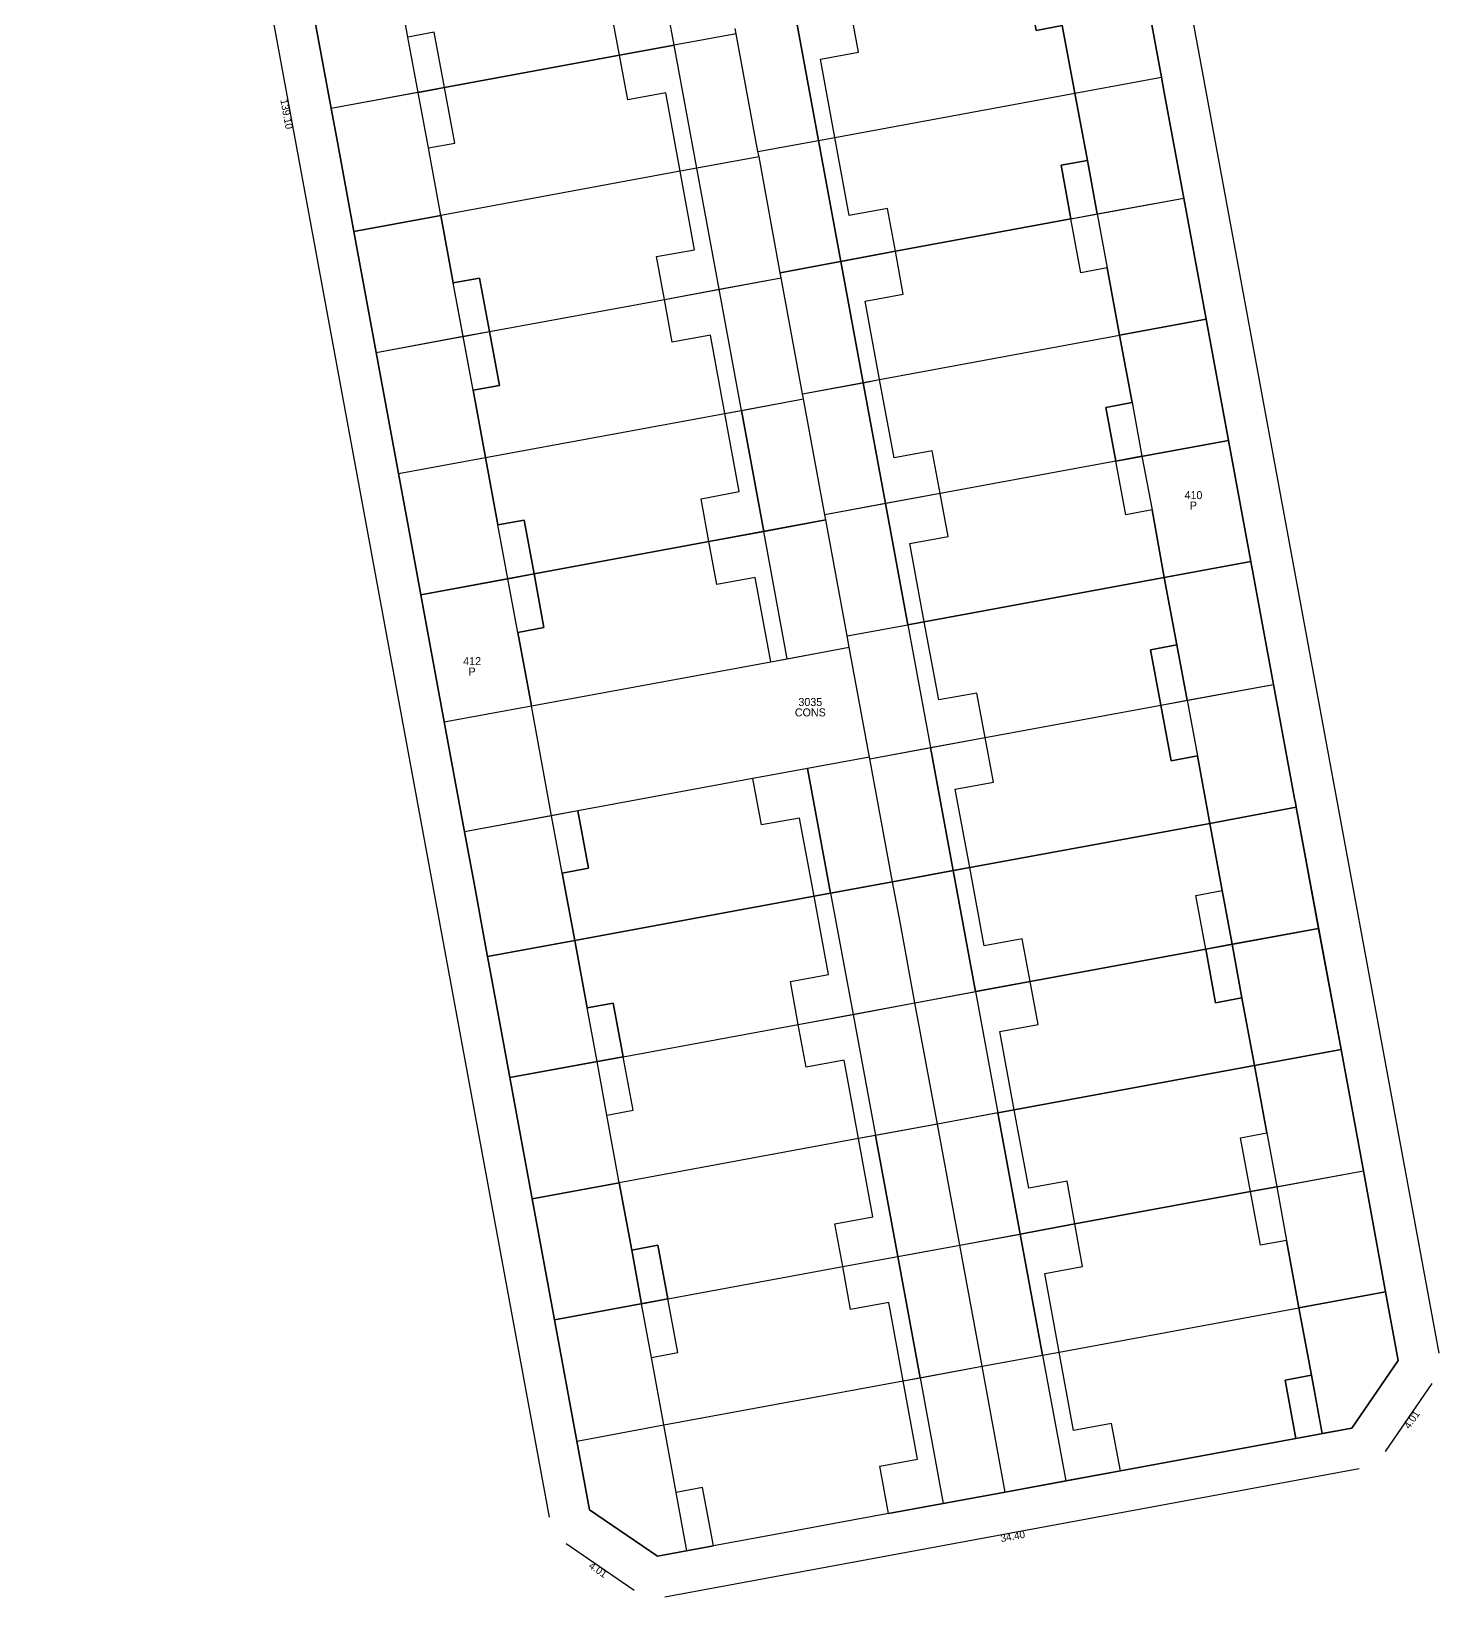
# Model space of a CAD drawing. Header units: metres. Extents: x 600199 to 600268, y 4315272 to 4315425.
# Drawn here: x 600199.4 to 600268, y 4315272.5 to 4315348.7 of the extents above; entities that cross this region are included whole.
import ezdxf
from ezdxf.enums import TextEntityAlignment as Align

# ---------------------------------------------------------------- set-up
doc = ezdxf.new("R2010")
doc.units = ezdxf.units.M

msp = doc.modelspace()

# ---------------------------------------------------------------- linework, layer by layer
at = {"layer": 'PG-CO'}
for p, q in [((600242.75, 4315421.11), (600267.99, 4315284.32)), ((600199.41, 4315413.12), (600224.64, 4315276.33)), ((600265.4, 4315279.53), (600267.67, 4315282.83)), ((600230.28, 4315272.45), (600264.11, 4315278.69)), ((600225.48, 4315275.04), (600228.79, 4315272.77))]:
    msp.add_line(p, q, dxfattribs=at)
at = {"layer": 'PG-LI'}
for points in [[(600217.76, 4315348.44), (600217.16, 4315351.73)], [(600249.65, 4315349), (600250.26, 4315345.71)], [(600218.26, 4315345.74), (600217.76, 4315348.44)], [(600218.76, 4315343.04), (600218.26, 4315345.74)], [(600250.26, 4315345.71), (600250.87, 4315342.43)], [(600219.37, 4315339.75), (600218.76, 4315343.04)], [(600250.87, 4315342.43), (600251.35, 4315339.82)], [(600219.97, 4315336.47), (600219.37, 4315339.75)], [(600251.35, 4315339.82), (600251.84, 4315337.2)], [(600251.84, 4315337.2), (600252.44, 4315333.91)], [(600220.46, 4315333.86), (600219.97, 4315336.47)], [(600220.94, 4315331.24), (600220.46, 4315333.86)], [(600252.44, 4315333.91), (600253.05, 4315330.63)], [(600221.55, 4315327.95), (600220.94, 4315331.24)], [(600253.05, 4315330.63), (600253.53, 4315328.02)], [(600222.15, 4315324.67), (600221.55, 4315327.95)], [(600253.53, 4315328.02), (600254.02, 4315325.4)], [(600254.02, 4315325.4), (600254.62, 4315322.11)], [(600222.63, 4315322.05), (600222.15, 4315324.67)], [(600223.12, 4315319.43), (600222.63, 4315322.05)], [(600254.62, 4315322.11), (600255.23, 4315318.83)], [(600223.78, 4315315.85), (600223.12, 4315319.43)], [(600255.23, 4315318.83), (600255.73, 4315316.13)], [(600224.76, 4315310.5), (600223.78, 4315315.85)], [(600255.73, 4315316.13), (600256.23, 4315313.42)], [(600256.23, 4315313.42), (600256.83, 4315310.13)], [(600225.28, 4315307.71), (600224.76, 4315310.5)], [(600256.83, 4315310.13), (600257.44, 4315306.85)], [(600225.89, 4315304.42), (600225.28, 4315307.71)], [(600257.44, 4315306.85), (600257.92, 4315304.24)], [(600226.49, 4315301.14), (600225.89, 4315304.42)], [(600257.92, 4315304.24), (600258.4, 4315301.62)], [(600226.98, 4315298.53), (600226.49, 4315301.14)], [(600258.4, 4315301.62), (600259.01, 4315298.33)], [(600227.46, 4315295.91), (600226.98, 4315298.53)], [(600259.01, 4315298.33), (600259.61, 4315295.05)], [(600228.06, 4315292.62), (600227.46, 4315295.91)], [(600259.61, 4315295.05), (600260.1, 4315292.42)], [(600228.67, 4315289.34), (600228.06, 4315292.62)], [(600260.1, 4315292.42), (600260.58, 4315289.81)], [(600260.58, 4315289.81), (600261.18, 4315286.52)], [(600229.15, 4315286.72), (600228.67, 4315289.34)], [(600229.63, 4315284.1), (600229.15, 4315286.72)], [(600261.18, 4315286.52), (600261.79, 4315283.24)], [(600230.24, 4315280.82), (600229.63, 4315284.1)], [(600261.79, 4315283.24), (600262.31, 4315280.39)], [(600230.84, 4315277.53), (600230.24, 4315280.82)], [(600231.36, 4315274.69), (600230.84, 4315277.53)]]:
    msp.add_lwpolyline(points, dxfattribs=at)
at = {"layer": 'PG-LP'}
for points in [[(600253.38, 4315352.48), (600254.48, 4315346.49)], [(600214.02, 4315344.96), (600212.92, 4315350.94)], [(600254.48, 4315346.49), (600254.62, 4315345.74), (600255.57, 4315340.59)], [(600215.12, 4315338.97), (600214.29, 4315343.5), (600214.02, 4315344.96)], [(600255.57, 4315340.59), (600256.66, 4315334.69)], [(600216.21, 4315333.07), (600215.12, 4315338.97)], [(600256.66, 4315334.69), (600257.75, 4315328.79)], [(600217.3, 4315327.17), (600216.21, 4315333.07)], [(600257.75, 4315328.79), (600258.84, 4315322.89)], [(600218.39, 4315321.27), (600217.75, 4315324.72), (600217.3, 4315327.17)], [(600258.84, 4315322.89), (600259.94, 4315316.9)], [(600219.53, 4315315.07), (600218.39, 4315321.27)], [(600259.94, 4315316.9), (600260.97, 4315311.34), (600261.01, 4315311.13), (600261.05, 4315310.91)], [(600220.52, 4315309.72), (600219.53, 4315315.07)], [(600261.05, 4315310.91), (600262.14, 4315305.01)], [(600221.64, 4315303.64), (600221.58, 4315303.99), (600221, 4315307.12), (600220.63, 4315309.11), (600220.52, 4315309.72)], [(600262.14, 4315305.01), (600263.23, 4315299.11)], [(600222.73, 4315297.74), (600221.95, 4315301.99), (600221.64, 4315303.64)], [(600263.23, 4315299.11), (600264.32, 4315293.2)], [(600223.81, 4315291.84), (600223.02, 4315296.15), (600222.73, 4315297.74)], [(600264.32, 4315293.2), (600265.4, 4315287.3)], [(600224.9, 4315285.94), (600223.81, 4315291.84)], [(600265.4, 4315287.3), (600266.02, 4315283.96), (600263.75, 4315280.66), (600262.31, 4315280.39)], [(600225.99, 4315280.03), (600224.9, 4315285.94)], [(600262.31, 4315280.39), (600261.03, 4315280.16)], [(600231.36, 4315274.69), (600229.92, 4315274.42), (600226.61, 4315276.69), (600225.99, 4315280.03)], [(600261.03, 4315280.16), (600252.48, 4315278.58)], [(600249.82, 4315278.09), (600246.87, 4315277.55)], [(600252.48, 4315278.58), (600249.82, 4315278.09)], [(600246.87, 4315277.55), (600243.85, 4315276.99)], [(600243.85, 4315276.99), (600241.18, 4315276.5)], [(600241.18, 4315276.5), (600235.65, 4315275.48), (600232.65, 4315274.92)], [(600232.65, 4315274.92), (600231.36, 4315274.69)]]:
    msp.add_lwpolyline(points, dxfattribs=at)
at = {"layer": 'PG-LT'}
for points in [[(600228.07, 4315347.55), (600227.67, 4315349.72), (600229.53, 4315350.07), (600228.82, 4315353.88)], [(600230.74, 4315348.04), (600229.63, 4315354.03)], [(600238.57, 4315343.55), (600237.86, 4315347.37), (600239.72, 4315347.71), (600239.32, 4315349.89)], [(600236.66, 4315349.4), (600237.77, 4315343.4)], [(600219.54, 4315345.98), (600219.04, 4315348.68), (600217.76, 4315348.44)], [(600233.76, 4315348.6), (600230.74, 4315348.04)], [(600233.76, 4315348.6), (600233.71, 4315348.85)], [(600234.81, 4315342.86), (600233.76, 4315348.6)], [(600228.07, 4315347.55), (600219.54, 4315345.98)], [(600230.74, 4315348.04), (600228.07, 4315347.55)], [(600231.03, 4315341.9), (600230.33, 4315345.72), (600228.47, 4315345.38), (600228.07, 4315347.55)], [(600231.84, 4315342.05), (600230.74, 4315348.04)], [(600219.54, 4315345.98), (600218.26, 4315345.74)], [(600218.76, 4315343.04), (600220.04, 4315343.27), (600219.54, 4315345.98)], [(600250.26, 4315345.71), (600254.48, 4315346.49)], [(600218.26, 4315345.74), (600214.02, 4315344.96)], [(600238.57, 4315343.55), (600250.26, 4315345.71)], [(600234.81, 4315342.86), (600237.77, 4315343.4)], [(600237.77, 4315343.4), (600238.57, 4315343.55)], [(600237.77, 4315343.4), (600238.86, 4315337.51)], [(600241.52, 4315338), (600241.13, 4315340.08), (600239.27, 4315339.74), (600238.57, 4315343.55)], [(600234.87, 4315342.61), (600231.84, 4315342.05)], [(600234.87, 4315342.61), (600234.81, 4315342.86)], [(600235.9, 4315336.96), (600234.87, 4315342.61)], [(600250.87, 4315342.43), (600249.59, 4315342.19), (600250.07, 4315339.58)], [(600231.03, 4315341.9), (600219.37, 4315339.75)], [(600230.26, 4315335.66), (600229.88, 4315337.74), (600231.73, 4315338.08), (600231.03, 4315341.9)], [(600231.84, 4315342.05), (600231.03, 4315341.9)], [(600232.93, 4315336.15), (600231.84, 4315342.05)], [(600251.35, 4315339.82), (600255.57, 4315340.59)], [(600219.37, 4315339.75), (600215.12, 4315338.97)], [(600250.07, 4315339.58), (600241.52, 4315338)], [(600250.07, 4315339.58), (600251.35, 4315339.82)], [(600251.84, 4315337.2), (600250.56, 4315336.96), (600250.07, 4315339.58)], [(600241.52, 4315338), (600238.86, 4315337.51)], [(600240.74, 4315331.75), (600240.04, 4315335.57), (600241.9, 4315335.91), (600241.52, 4315338)], [(600238.86, 4315337.51), (600235.9, 4315336.96)], [(600235.95, 4315336.71), (600235.9, 4315336.96)], [(600238.86, 4315337.51), (600239.94, 4315331.6)], [(600219.97, 4315336.47), (600221.25, 4315336.7), (600221.73, 4315334.09)], [(600230.26, 4315335.66), (600232.93, 4315336.15)], [(600232.93, 4315336.15), (600235.95, 4315336.71)], [(600234.02, 4315330.25), (600232.93, 4315336.15)], [(600236.99, 4315331.06), (600235.95, 4315336.71)], [(600221.73, 4315334.09), (600230.26, 4315335.66)], [(600233.2, 4315330.1), (600232.5, 4315333.92), (600230.64, 4315333.57), (600230.26, 4315335.66)], [(600252.44, 4315333.91), (600256.66, 4315334.69)], [(600216.21, 4315333.07), (600220.46, 4315333.86)], [(600220.46, 4315333.86), (600221.73, 4315334.09)], [(600221.73, 4315334.09), (600222.22, 4315331.47), (600220.94, 4315331.24)], [(600240.74, 4315331.75), (600252.44, 4315333.91)], [(600236.99, 4315331.06), (600239.94, 4315331.6)], [(600239.94, 4315331.6), (600240.74, 4315331.75)], [(600239.94, 4315331.6), (600241.03, 4315325.71)], [(600243.69, 4315326.2), (600243.31, 4315328.28), (600241.45, 4315327.94), (600240.74, 4315331.75)], [(600234.02, 4315330.25), (600237.04, 4315330.81)], [(600237.04, 4315330.81), (600236.99, 4315331.06)], [(600238.08, 4315325.16), (600237.04, 4315330.81)], [(600221.55, 4315327.95), (600233.2, 4315330.1)], [(600232.43, 4315323.86), (600232.05, 4315325.94), (600233.91, 4315326.29), (600233.2, 4315330.1)], [(600233.2, 4315330.1), (600234.02, 4315330.25)], [(600235.11, 4315324.35), (600234.02, 4315330.25)], [(600253.05, 4315330.63), (600251.77, 4315330.39), (600252.25, 4315327.78)], [(600253.53, 4315328.02), (600257.75, 4315328.79)], [(600217.3, 4315327.17), (600221.55, 4315327.95)], [(600252.25, 4315327.78), (600243.69, 4315326.2)], [(600252.25, 4315327.78), (600253.53, 4315328.02)], [(600254.02, 4315325.4), (600252.74, 4315325.16), (600252.25, 4315327.78)], [(600243.69, 4315326.2), (600241.03, 4315325.71)], [(600242.92, 4315319.95), (600242.22, 4315323.77), (600244.08, 4315324.11), (600243.69, 4315326.2)], [(600241.03, 4315325.71), (600238.08, 4315325.16)], [(600241.03, 4315325.71), (600242.12, 4315319.8)], [(600222.15, 4315324.67), (600223.43, 4315324.9), (600223.91, 4315322.29)], [(600235.11, 4315324.35), (600238.12, 4315324.91)], [(600238.12, 4315324.91), (600238.08, 4315325.16)], [(600239.17, 4315319.26), (600238.12, 4315324.91)], [(600223.91, 4315322.29), (600232.43, 4315323.86)], [(600232.43, 4315323.86), (600235.11, 4315324.35)], [(600235.44, 4315318), (600234.68, 4315322.11), (600232.81, 4315321.77), (600232.43, 4315323.86)], [(600236.25, 4315318.15), (600235.11, 4315324.35)], [(600222.63, 4315322.05), (600223.91, 4315322.29)], [(600223.91, 4315322.29), (600224.39, 4315319.67), (600223.12, 4315319.43)], [(600254.62, 4315322.11), (600258.84, 4315322.89)], [(600218.39, 4315321.27), (600222.63, 4315322.05)], [(600242.92, 4315319.95), (600254.62, 4315322.11)], [(600239.17, 4315319.26), (600242.12, 4315319.8)], [(600239.27, 4315318.71), (600239.17, 4315319.26)], [(600242.12, 4315319.8), (600242.92, 4315319.95)], [(600242.12, 4315319.8), (600243.23, 4315313.82)], [(600245.89, 4315314.31), (600245.49, 4315316.48), (600243.63, 4315316.14), (600242.92, 4315319.95)], [(600236.25, 4315318.15), (600239.27, 4315318.71)], [(600240.25, 4315313.36), (600239.27, 4315318.71)], [(600255.23, 4315318.83), (600253.95, 4315318.59), (600254.45, 4315315.89)], [(600223.78, 4315315.85), (600235.44, 4315318)], [(600235.44, 4315318), (600236.25, 4315318.15)], [(600255.73, 4315316.13), (600259.94, 4315316.9)], [(600219.53, 4315315.07), (600223.78, 4315315.85)], [(600245.89, 4315314.31), (600254.45, 4315315.89)], [(600254.45, 4315315.89), (600255.73, 4315316.13)], [(600254.45, 4315315.89), (600254.95, 4315313.18), (600256.23, 4315313.42)], [(600243.23, 4315313.82), (600245.89, 4315314.31)], [(600245.14, 4315307.98), (600244.43, 4315311.79), (600246.29, 4315312.13), (600245.89, 4315314.31)], [(600240.25, 4315313.36), (600237.24, 4315312.8)], [(600240.27, 4315313.27), (600240.25, 4315313.36)], [(600240.27, 4315313.27), (600243.23, 4315313.82)], [(600241.37, 4315307.28), (600240.27, 4315313.27)], [(600243.23, 4315313.82), (600244.33, 4315307.83)], [(600237.24, 4315312.8), (600234.57, 4315312.31)], [(600237.24, 4315312.8), (600238.36, 4315306.73)], [(600234.57, 4315312.31), (600226.04, 4315310.74)], [(600237.55, 4315306.58), (600236.84, 4315310.39), (600234.99, 4315310.05), (600234.57, 4315312.31)], [(600261.05, 4315310.91), (600256.83, 4315310.13)], [(600224.76, 4315310.5), (600220.52, 4315309.72)], [(600226.04, 4315310.74), (600224.76, 4315310.5)], [(600226.04, 4315310.74), (600226.56, 4315307.94), (600225.28, 4315307.71)], [(600256.83, 4315310.13), (600245.14, 4315307.98)], [(600244.33, 4315307.83), (600241.37, 4315307.28)], [(600245.14, 4315307.98), (600244.33, 4315307.83)], [(600244.33, 4315307.83), (600245.42, 4315301.93)], [(600248.08, 4315302.42), (600247.7, 4315304.5), (600245.84, 4315304.16), (600245.14, 4315307.98)], [(600241.37, 4315307.28), (600238.36, 4315306.73)], [(600242.47, 4315301.38), (600241.76, 4315305.24), (600241.37, 4315307.28)], [(600237.55, 4315306.58), (600225.89, 4315304.42)], [(600236.78, 4315300.33), (600236.4, 4315302.42), (600238.25, 4315302.76), (600237.55, 4315306.58)], [(600238.36, 4315306.73), (600237.55, 4315306.58)], [(600238.36, 4315306.73), (600239.45, 4315300.82)], [(600256.64, 4315304), (600256.16, 4315306.61), (600257.44, 4315306.85)], [(600262.14, 4315305.01), (600257.92, 4315304.24)], [(600225.89, 4315304.42), (600221.64, 4315303.64)], [(600248.08, 4315302.42), (600256.64, 4315304)], [(600257.92, 4315304.24), (600256.64, 4315304)], [(600256.64, 4315304), (600257.12, 4315301.38), (600258.4, 4315301.62)], [(600242.47, 4315301.38), (600245.42, 4315301.93)], [(600245.42, 4315301.93), (600248.08, 4315302.42)], [(600245.42, 4315301.93), (600246.51, 4315296.02)], [(600247.31, 4315296.17), (600246.61, 4315299.99), (600248.47, 4315300.33), (600248.08, 4315302.42)], [(600226.49, 4315301.14), (600227.77, 4315301.37), (600228.25, 4315298.76)], [(600239.45, 4315300.82), (600242.47, 4315301.38)], [(600243.56, 4315295.48), (600242.47, 4315301.38)], [(600228.25, 4315298.76), (600236.78, 4315300.33)], [(600236.78, 4315300.33), (600239.45, 4315300.82)], [(600239.72, 4315294.77), (600239.02, 4315298.59), (600237.16, 4315298.25), (600236.78, 4315300.33)], [(600239.45, 4315300.82), (600240.54, 4315294.92)], [(600228.25, 4315298.76), (600226.98, 4315298.53)], [(600227.46, 4315295.91), (600228.73, 4315296.15), (600228.25, 4315298.76)], [(600263.23, 4315299.11), (600259.01, 4315298.33)], [(600226.98, 4315298.53), (600222.73, 4315297.74)], [(600259.01, 4315298.33), (600247.31, 4315296.17)], [(600246.51, 4315296.02), (600243.56, 4315295.48)], [(600247.31, 4315296.17), (600246.51, 4315296.02)], [(600246.51, 4315296.02), (600247.6, 4315290.12)], [(600250.26, 4315290.61), (600249.88, 4315292.7), (600248.02, 4315292.36), (600247.31, 4315296.17)], [(600240.54, 4315294.92), (600239.72, 4315294.77)], [(600243.56, 4315295.48), (600240.54, 4315294.92)], [(600240.54, 4315294.92), (600241.63, 4315289.02)], [(600244.65, 4315289.58), (600243.56, 4315295.48)], [(600258.82, 4315292.19), (600258.34, 4315294.81), (600259.61, 4315295.05)], [(600239.72, 4315294.77), (600228.06, 4315292.62)], [(600238.95, 4315288.53), (600238.57, 4315290.61), (600240.42, 4315290.95), (600239.72, 4315294.77)], [(600228.06, 4315292.62), (600223.81, 4315291.84)], [(600260.1, 4315292.42), (600264.32, 4315293.2)], [(600250.26, 4315290.61), (600258.82, 4315292.19)], [(600258.82, 4315292.19), (600260.1, 4315292.42)], [(600260.58, 4315289.81), (600259.3, 4315289.57), (600258.82, 4315292.19)], [(600247.6, 4315290.12), (600250.26, 4315290.61)], [(600249.49, 4315284.37), (600248.79, 4315288.19), (600250.64, 4315288.53), (600250.26, 4315290.61)], [(600228.67, 4315289.34), (600229.94, 4315289.57), (600230.43, 4315286.96)], [(600241.63, 4315289.02), (600244.65, 4315289.58)], [(600244.65, 4315289.58), (600247.6, 4315290.12)], [(600245.74, 4315283.68), (600244.65, 4315289.58)], [(600247.6, 4315290.12), (600248.69, 4315284.22)], [(600238.95, 4315288.53), (600241.63, 4315289.02)], [(600241.63, 4315289.02), (600242.72, 4315283.12)], [(600230.43, 4315286.96), (600238.95, 4315288.53)], [(600241.9, 4315282.97), (600241.19, 4315286.79), (600239.33, 4315286.44), (600238.95, 4315288.53)], [(600261.18, 4315286.52), (600265.4, 4315287.3)], [(600229.15, 4315286.72), (600224.9, 4315285.94)], [(600230.43, 4315286.96), (600229.15, 4315286.72)], [(600229.63, 4315284.1), (600230.91, 4315284.34), (600230.43, 4315286.96)], [(600249.49, 4315284.37), (600261.18, 4315286.52)], [(600245.74, 4315283.68), (600248.69, 4315284.22)], [(600248.69, 4315284.22), (600249.49, 4315284.37)], [(600248.69, 4315284.22), (600249.82, 4315278.09)], [(600252.48, 4315278.58), (600252.05, 4315280.89), (600250.19, 4315280.55), (600249.49, 4315284.37)], [(600242.72, 4315283.12), (600245.74, 4315283.68)], [(600246.87, 4315277.55), (600245.74, 4315283.68)], [(600230.24, 4315280.82), (600241.9, 4315282.97)], [(600241.18, 4315276.5), (600240.75, 4315278.81), (600242.6, 4315279.15), (600241.9, 4315282.97)], [(600241.9, 4315282.97), (600242.72, 4315283.12)], [(600242.72, 4315283.12), (600243.85, 4315276.99)], [(600261.79, 4315283.24), (600260.51, 4315283), (600261.03, 4315280.16)], [(600225.99, 4315280.03), (600230.24, 4315280.82)], [(600232.65, 4315274.92), (600232.12, 4315277.77), (600230.84, 4315277.53)]]:
    msp.add_lwpolyline(points, dxfattribs=at)
at = {"layer": 'PS1-LT'}
for points in [[(600230.74, 4315348.04), (600229.63, 4315354.03)], [(600253.38, 4315352.48), (600254.48, 4315346.49), (600254.62, 4315345.74), (600255.57, 4315340.59), (600258.84, 4315322.89), (600259.94, 4315316.9), (600260.97, 4315311.34), (600261.01, 4315311.13), (600261.05, 4315310.91), (600263.23, 4315299.11), (600264.32, 4315293.2), (600265.4, 4315287.3), (600266.02, 4315283.96), (600263.75, 4315280.66), (600262.31, 4315280.4)], [(600218.26, 4315345.74), (600217.76, 4315348.44), (600217.16, 4315351.73)], [(600250.26, 4315345.71), (600249.65, 4315349), (600249.16, 4315351.7)], [(600231.36, 4315274.68), (600229.92, 4315274.42), (600226.61, 4315276.69), (600225.99, 4315280.03), (600224.9, 4315285.94), (600223.81, 4315291.84), (600223.02, 4315296.15), (600222.73, 4315297.74), (600221.95, 4315301.99), (600221.64, 4315303.64), (600221.58, 4315303.99), (600221, 4315307.12), (600220.63, 4315309.11), (600220.52, 4315309.72), (600219.53, 4315315.07), (600218.39, 4315321.27), (600217.75, 4315324.72), (600217.3, 4315327.17), (600215.12, 4315338.97), (600214.29, 4315343.5), (600214.02, 4315344.96), (600212.91, 4315350.94)], [(600237.77, 4315343.4), (600236.66, 4315349.4)], [(600218.26, 4315345.74), (600219.54, 4315345.98), (600228.07, 4315347.55), (600230.74, 4315348.04)], [(600231.84, 4315342.05), (600230.74, 4315348.04)], [(600219.37, 4315339.75), (600218.76, 4315343.04), (600218.26, 4315345.74)], [(600237.77, 4315343.4), (600238.57, 4315343.55), (600250.26, 4315345.71)], [(600251.35, 4315339.82), (600250.87, 4315342.43), (600250.26, 4315345.71)], [(600238.86, 4315337.51), (600237.77, 4315343.4)], [(600231.84, 4315342.05), (600231.03, 4315341.9), (600219.37, 4315339.75)], [(600232.93, 4315336.15), (600231.84, 4315342.05)], [(600220.46, 4315333.85), (600219.97, 4315336.47), (600219.37, 4315339.75)], [(600238.86, 4315337.51), (600241.52, 4315338), (600250.07, 4315339.58), (600251.35, 4315339.82)], [(600251.35, 4315339.82), (600251.84, 4315337.2), (600252.44, 4315333.91)], [(600239.94, 4315331.6), (600238.86, 4315337.51)], [(600220.46, 4315333.85), (600221.73, 4315334.09), (600230.26, 4315335.66), (600232.93, 4315336.15)], [(600234.02, 4315330.25), (600232.93, 4315336.15)], [(600221.55, 4315327.95), (600220.94, 4315331.24), (600220.46, 4315333.85)], [(600239.94, 4315331.6), (600240.74, 4315331.75), (600252.44, 4315333.91)], [(600252.44, 4315333.91), (600253.05, 4315330.63), (600253.53, 4315328.02)], [(600241.03, 4315325.71), (600239.94, 4315331.6)], [(600221.55, 4315327.95), (600233.2, 4315330.1), (600234.02, 4315330.25)], [(600234.02, 4315330.25), (600235.11, 4315324.35)], [(600222.63, 4315322.05), (600222.15, 4315324.67), (600221.55, 4315327.95)], [(600253.53, 4315328.02), (600252.25, 4315327.78), (600243.69, 4315326.2), (600241.03, 4315325.71)], [(600253.53, 4315328.02), (600254.02, 4315325.4), (600254.62, 4315322.11)], [(600242.12, 4315319.8), (600241.03, 4315325.71)], [(600235.11, 4315324.35), (600232.43, 4315323.86), (600223.91, 4315322.29), (600222.63, 4315322.05)], [(600223.78, 4315315.85), (600235.44, 4315318), (600236.25, 4315318.15), (600235.11, 4315324.35)], [(600223.78, 4315315.85), (600223.12, 4315319.43), (600222.63, 4315322.05)], [(600254.62, 4315322.11), (600242.92, 4315319.95), (600242.12, 4315319.8)], [(600255.73, 4315316.13), (600255.23, 4315318.83), (600254.62, 4315322.11)], [(600242.12, 4315319.8), (600243.23, 4315313.82)], [(600224.76, 4315310.5), (600223.78, 4315315.85)], [(600243.23, 4315313.82), (600245.89, 4315314.31), (600254.45, 4315315.89), (600255.73, 4315316.13)], [(600255.73, 4315316.13), (600256.23, 4315313.42), (600256.83, 4315310.13)], [(600244.33, 4315307.83), (600243.23, 4315313.82)], [(600238.36, 4315306.73), (600237.24, 4315312.8), (600234.57, 4315312.31), (600226.04, 4315310.74), (600224.76, 4315310.5)], [(600225.89, 4315304.42), (600225.28, 4315307.71), (600224.76, 4315310.5)], [(600256.83, 4315310.13), (600245.14, 4315307.98), (600244.33, 4315307.83)], [(600257.92, 4315304.24), (600257.44, 4315306.85), (600256.83, 4315310.13)], [(600245.42, 4315301.93), (600244.33, 4315307.83)], [(600225.89, 4315304.42), (600237.55, 4315306.58), (600238.36, 4315306.73)], [(600238.36, 4315306.73), (600239.45, 4315300.82)], [(600226.98, 4315298.52), (600226.49, 4315301.14), (600225.89, 4315304.42)], [(600257.92, 4315304.24), (600256.64, 4315304), (600248.08, 4315302.42), (600245.42, 4315301.93)], [(600259.01, 4315298.33), (600258.4, 4315301.62), (600257.92, 4315304.24)], [(600245.42, 4315301.93), (600246.51, 4315296.02)], [(600226.98, 4315298.52), (600228.25, 4315298.76), (600236.78, 4315300.33), (600239.45, 4315300.82)], [(600239.45, 4315300.82), (600240.54, 4315294.92)], [(600228.06, 4315292.62), (600227.46, 4315295.91), (600226.98, 4315298.52)], [(600246.51, 4315296.02), (600247.31, 4315296.17), (600259.01, 4315298.33)], [(600259.01, 4315298.33), (600259.61, 4315295.05), (600260.1, 4315292.42)], [(600247.6, 4315290.12), (600246.51, 4315296.02)], [(600240.54, 4315294.92), (600239.72, 4315294.77), (600228.06, 4315292.62)], [(600241.63, 4315289.02), (600240.54, 4315294.92)], [(600228.06, 4315292.62), (600228.67, 4315289.34), (600229.15, 4315286.72)], [(600260.1, 4315292.42), (600258.82, 4315292.19), (600250.26, 4315290.61), (600247.6, 4315290.12)], [(600260.1, 4315292.42), (600260.58, 4315289.81), (600261.18, 4315286.52)], [(600248.69, 4315284.22), (600247.6, 4315290.12)], [(600229.15, 4315286.72), (600230.43, 4315286.96), (600238.95, 4315288.53), (600241.63, 4315289.02)], [(600242.72, 4315283.12), (600241.63, 4315289.02)], [(600230.24, 4315280.82), (600229.63, 4315284.1), (600229.15, 4315286.72)], [(600248.69, 4315284.22), (600249.49, 4315284.37), (600261.18, 4315286.52)], [(600262.31, 4315280.4), (600261.79, 4315283.24), (600261.18, 4315286.52)], [(600248.69, 4315284.22), (600249.82, 4315278.09)], [(600230.24, 4315280.82), (600241.9, 4315282.97), (600242.72, 4315283.12)], [(600242.72, 4315283.12), (600243.85, 4315276.99)], [(600231.36, 4315274.68), (600230.84, 4315277.53), (600230.24, 4315280.82)], [(600249.82, 4315278.09), (600252.48, 4315278.58), (600261.03, 4315280.16), (600262.31, 4315280.4)], [(600249.82, 4315278.09), (600246.87, 4315277.55), (600243.85, 4315276.99)], [(600243.85, 4315276.99), (600241.18, 4315276.5), (600235.65, 4315275.48), (600232.65, 4315274.92), (600231.36, 4315274.68)]]:
    msp.add_lwpolyline(points, dxfattribs=at)
at = {"layer": 'PS2-LP'}
for points in [[(600254.48, 4315346.49), (600253.38, 4315352.48)], [(600212.91, 4315350.94), (600214.02, 4315344.96)], [(600255.57, 4315340.59), (600254.62, 4315345.74), (600254.48, 4315346.49)], [(600214.02, 4315344.96), (600214.29, 4315343.5), (600215.12, 4315338.97)], [(600256.66, 4315334.69), (600255.57, 4315340.59)], [(600215.12, 4315338.97), (600216.21, 4315333.07)], [(600257.75, 4315328.79), (600256.66, 4315334.69)], [(600216.21, 4315333.07), (600217.3, 4315327.17)], [(600258.84, 4315322.89), (600257.75, 4315328.79)], [(600217.3, 4315327.17), (600217.75, 4315324.72), (600218.39, 4315321.27)], [(600259.94, 4315316.9), (600258.84, 4315322.89)], [(600218.39, 4315321.27), (600219.53, 4315315.07)], [(600261.05, 4315310.91), (600261.01, 4315311.13), (600260.97, 4315311.34), (600259.94, 4315316.9)], [(600219.53, 4315315.07), (600220.52, 4315309.72)], [(600262.14, 4315305.01), (600261.05, 4315310.91)], [(600220.52, 4315309.72), (600220.63, 4315309.11), (600221, 4315307.12), (600221.58, 4315303.99), (600221.64, 4315303.64)], [(600263.23, 4315299.11), (600262.14, 4315305.01)], [(600221.64, 4315303.64), (600221.95, 4315301.99), (600222.73, 4315297.74)], [(600264.32, 4315293.2), (600263.23, 4315299.11)], [(600222.73, 4315297.74), (600223.02, 4315296.15), (600223.81, 4315291.84)], [(600265.4, 4315287.3), (600264.32, 4315293.2)], [(600223.81, 4315291.84), (600224.9, 4315285.94)], [(600261.03, 4315280.16), (600263.75, 4315280.66), (600266.02, 4315283.96), (600265.4, 4315287.3)], [(600224.9, 4315285.94), (600225.99, 4315280.03)], [(600225.99, 4315280.03), (600226.61, 4315276.69), (600229.92, 4315274.42), (600232.65, 4315274.92)], [(600252.48, 4315278.58), (600261.03, 4315280.16)], [(600246.87, 4315277.55), (600252.48, 4315278.58)], [(600241.18, 4315276.5), (600246.87, 4315277.55)], [(600241.18, 4315276.5), (600235.65, 4315275.48), (600232.65, 4315274.92)]]:
    msp.add_lwpolyline(points, dxfattribs=at)
at = {"layer": 'PS2-LT'}
for points in [[(600228.07, 4315347.55), (600227.67, 4315349.72), (600229.53, 4315350.07), (600228.82, 4315353.88)], [(600219.54, 4315345.98), (600219.04, 4315348.68), (600217.76, 4315348.44), (600217.16, 4315351.73)], [(600247.88, 4315351.46), (600248.38, 4315348.76), (600249.65, 4315349), (600250.26, 4315345.71)], [(600238.57, 4315343.55), (600237.86, 4315347.37), (600239.72, 4315347.71), (600239.32, 4315349.89)], [(600233.76, 4315348.6), (600228.07, 4315347.55)], [(600233.76, 4315348.6), (600233.71, 4315348.85)], [(600234.81, 4315342.86), (600233.76, 4315348.6)], [(600228.07, 4315347.55), (600219.54, 4315345.98)], [(600231.03, 4315341.9), (600230.33, 4315345.72), (600228.47, 4315345.38), (600228.07, 4315347.55)], [(600219.54, 4315345.98), (600214.02, 4315344.96)], [(600219.37, 4315339.75), (600218.76, 4315343.04), (600220.04, 4315343.27), (600219.54, 4315345.98)], [(600250.26, 4315345.71), (600254.48, 4315346.49)], [(600238.57, 4315343.55), (600250.26, 4315345.71)], [(600250.26, 4315345.71), (600250.87, 4315342.43), (600249.59, 4315342.19), (600250.07, 4315339.58)], [(600234.81, 4315342.86), (600238.57, 4315343.55)], [(600241.52, 4315338), (600241.13, 4315340.08), (600239.27, 4315339.74), (600238.57, 4315343.55)], [(600234.87, 4315342.61), (600231.03, 4315341.9)], [(600234.87, 4315342.61), (600234.81, 4315342.86)], [(600235.9, 4315336.96), (600234.87, 4315342.61)], [(600231.03, 4315341.9), (600219.37, 4315339.75)], [(600230.26, 4315335.66), (600229.88, 4315337.74), (600231.73, 4315338.08), (600231.03, 4315341.9)], [(600250.07, 4315339.58), (600255.57, 4315340.59)], [(600215.12, 4315338.97), (600219.37, 4315339.75)], [(600219.37, 4315339.75), (600219.97, 4315336.47), (600221.25, 4315336.7), (600221.73, 4315334.09)], [(600250.07, 4315339.58), (600241.52, 4315338)], [(600252.44, 4315333.91), (600251.84, 4315337.2), (600250.56, 4315336.96), (600250.07, 4315339.58)], [(600241.52, 4315338), (600235.9, 4315336.96)], [(600240.74, 4315331.75), (600240.04, 4315335.57), (600241.9, 4315335.91), (600241.52, 4315338)], [(600235.95, 4315336.71), (600235.9, 4315336.96)], [(600230.26, 4315335.66), (600235.95, 4315336.71)], [(600236.99, 4315331.06), (600235.95, 4315336.71)], [(600221.73, 4315334.09), (600230.26, 4315335.66)], [(600233.2, 4315330.1), (600232.5, 4315333.92), (600230.64, 4315333.57), (600230.26, 4315335.66)], [(600256.66, 4315334.69), (600252.44, 4315333.91)], [(600216.21, 4315333.07), (600221.73, 4315334.09)], [(600221.73, 4315334.09), (600222.22, 4315331.47), (600220.94, 4315331.24), (600221.55, 4315327.95)], [(600240.74, 4315331.75), (600252.44, 4315333.91)], [(600252.44, 4315333.91), (600253.05, 4315330.63), (600251.77, 4315330.39), (600252.25, 4315327.78)], [(600236.99, 4315331.06), (600240.74, 4315331.75)], [(600243.69, 4315326.2), (600243.31, 4315328.28), (600241.45, 4315327.94), (600240.74, 4315331.75)], [(600233.2, 4315330.1), (600237.04, 4315330.81)], [(600237.04, 4315330.81), (600236.99, 4315331.06)], [(600238.08, 4315325.16), (600237.04, 4315330.81)], [(600221.55, 4315327.95), (600233.2, 4315330.1)], [(600232.43, 4315323.86), (600232.05, 4315325.94), (600233.91, 4315326.29), (600233.2, 4315330.1)], [(600252.25, 4315327.78), (600257.75, 4315328.79)], [(600217.3, 4315327.17), (600221.55, 4315327.95)], [(600221.55, 4315327.95), (600222.15, 4315324.67), (600223.43, 4315324.9), (600223.91, 4315322.29)], [(600252.25, 4315327.78), (600243.69, 4315326.2)], [(600254.62, 4315322.11), (600254.02, 4315325.4), (600252.74, 4315325.16), (600252.25, 4315327.78)], [(600243.69, 4315326.2), (600238.08, 4315325.16)], [(600242.92, 4315319.95), (600242.22, 4315323.77), (600244.08, 4315324.11), (600243.69, 4315326.2)], [(600232.43, 4315323.86), (600238.12, 4315324.91)], [(600238.12, 4315324.91), (600238.08, 4315325.16)], [(600239.17, 4315319.26), (600238.12, 4315324.91)], [(600223.91, 4315322.29), (600232.43, 4315323.86)], [(600235.44, 4315318), (600234.68, 4315322.11), (600232.81, 4315321.77), (600232.43, 4315323.86)], [(600218.39, 4315321.27), (600223.91, 4315322.29)], [(600223.91, 4315322.29), (600224.39, 4315319.67), (600223.12, 4315319.43), (600223.78, 4315315.85)], [(600258.84, 4315322.89), (600254.62, 4315322.11)], [(600242.92, 4315319.95), (600254.62, 4315322.11)], [(600254.62, 4315322.11), (600255.23, 4315318.83), (600253.95, 4315318.59), (600254.45, 4315315.89)], [(600239.17, 4315319.26), (600242.92, 4315319.95)], [(600239.27, 4315318.71), (600239.17, 4315319.26)], [(600245.89, 4315314.31), (600245.49, 4315316.48), (600243.63, 4315316.14), (600242.92, 4315319.95)], [(600235.44, 4315318), (600239.27, 4315318.71)], [(600240.25, 4315313.36), (600239.27, 4315318.71)], [(600223.78, 4315315.85), (600235.44, 4315318)], [(600254.45, 4315315.89), (600259.94, 4315316.9)], [(600219.53, 4315315.07), (600223.78, 4315315.85)], [(600245.89, 4315314.31), (600254.45, 4315315.89)], [(600254.45, 4315315.89), (600254.95, 4315313.18), (600256.23, 4315313.42), (600256.83, 4315310.13)], [(600240.27, 4315313.27), (600245.89, 4315314.31)], [(600245.14, 4315307.98), (600244.43, 4315311.79), (600246.29, 4315312.13), (600245.89, 4315314.31)], [(600240.25, 4315313.36), (600234.57, 4315312.31)], [(600240.27, 4315313.27), (600240.25, 4315313.36)], [(600241.37, 4315307.28), (600240.27, 4315313.27)], [(600234.57, 4315312.31), (600226.04, 4315310.74)], [(600237.55, 4315306.58), (600236.84, 4315310.39), (600234.99, 4315310.05), (600234.57, 4315312.31)], [(600256.83, 4315310.13), (600261.05, 4315310.91)], [(600226.04, 4315310.74), (600220.52, 4315309.72)], [(600226.04, 4315310.74), (600226.56, 4315307.94), (600225.28, 4315307.71), (600225.89, 4315304.42)], [(600256.83, 4315310.13), (600245.14, 4315307.98)], [(600256.64, 4315304), (600256.16, 4315306.61), (600257.44, 4315306.85), (600256.83, 4315310.13)], [(600245.14, 4315307.98), (600241.37, 4315307.28)], [(600248.08, 4315302.42), (600247.7, 4315304.5), (600245.84, 4315304.16), (600245.14, 4315307.98)], [(600241.37, 4315307.28), (600237.55, 4315306.58)], [(600242.47, 4315301.38), (600241.76, 4315305.24), (600241.37, 4315307.28)], [(600237.55, 4315306.58), (600225.89, 4315304.42)], [(600236.78, 4315300.33), (600236.4, 4315302.42), (600238.25, 4315302.76), (600237.55, 4315306.58)], [(600262.14, 4315305.01), (600256.64, 4315304)], [(600225.89, 4315304.42), (600221.64, 4315303.64)], [(600225.89, 4315304.42), (600226.49, 4315301.14), (600227.77, 4315301.37), (600228.25, 4315298.76)], [(600248.08, 4315302.42), (600256.64, 4315304)], [(600256.64, 4315304), (600257.12, 4315301.38), (600258.4, 4315301.62), (600259.01, 4315298.33)], [(600242.47, 4315301.38), (600248.08, 4315302.42)], [(600247.31, 4315296.17), (600246.61, 4315299.99), (600248.47, 4315300.33), (600248.08, 4315302.42)], [(600236.78, 4315300.33), (600242.47, 4315301.38)], [(600243.56, 4315295.48), (600242.47, 4315301.38)], [(600228.25, 4315298.76), (600236.78, 4315300.33)], [(600239.72, 4315294.77), (600239.02, 4315298.59), (600237.16, 4315298.25), (600236.78, 4315300.33)], [(600228.25, 4315298.76), (600222.73, 4315297.74)], [(600228.06, 4315292.62), (600227.46, 4315295.91), (600228.73, 4315296.15), (600228.25, 4315298.76)], [(600259.01, 4315298.33), (600263.23, 4315299.11)], [(600259.01, 4315298.33), (600247.31, 4315296.17)], [(600258.82, 4315292.19), (600258.34, 4315294.81), (600259.61, 4315295.05), (600259.01, 4315298.33)], [(600247.31, 4315296.17), (600243.56, 4315295.48)], [(600250.26, 4315290.61), (600249.88, 4315292.7), (600248.02, 4315292.36), (600247.31, 4315296.17)], [(600243.56, 4315295.48), (600239.72, 4315294.77)], [(600244.65, 4315289.58), (600243.56, 4315295.48)], [(600239.72, 4315294.77), (600228.06, 4315292.62)], [(600238.95, 4315288.53), (600238.57, 4315290.61), (600240.42, 4315290.95), (600239.72, 4315294.77)], [(600223.81, 4315291.84), (600228.06, 4315292.62)], [(600228.06, 4315292.62), (600228.67, 4315289.34), (600229.94, 4315289.57), (600230.43, 4315286.96)], [(600258.82, 4315292.19), (600264.32, 4315293.2)], [(600250.26, 4315290.61), (600258.82, 4315292.19)], [(600261.18, 4315286.52), (600260.58, 4315289.81), (600259.3, 4315289.57), (600258.82, 4315292.19)], [(600244.65, 4315289.58), (600250.26, 4315290.61)], [(600249.49, 4315284.37), (600248.79, 4315288.19), (600250.64, 4315288.53), (600250.26, 4315290.61)], [(600238.95, 4315288.53), (600244.65, 4315289.58)], [(600245.74, 4315283.68), (600244.65, 4315289.58)], [(600230.43, 4315286.96), (600238.95, 4315288.53)], [(600241.9, 4315282.97), (600241.19, 4315286.79), (600239.33, 4315286.44), (600238.95, 4315288.53)], [(600265.4, 4315287.3), (600261.18, 4315286.52)], [(600230.43, 4315286.96), (600224.9, 4315285.94)], [(600230.24, 4315280.82), (600229.63, 4315284.1), (600230.91, 4315284.34), (600230.43, 4315286.96)], [(600249.49, 4315284.37), (600261.18, 4315286.52)], [(600261.18, 4315286.52), (600261.79, 4315283.24), (600260.51, 4315283), (600261.03, 4315280.16)], [(600245.74, 4315283.68), (600249.49, 4315284.37)], [(600252.48, 4315278.58), (600252.05, 4315280.89), (600250.19, 4315280.55), (600249.49, 4315284.37)], [(600241.9, 4315282.97), (600245.74, 4315283.68)], [(600246.87, 4315277.55), (600245.74, 4315283.68)], [(600230.24, 4315280.82), (600241.9, 4315282.97)], [(600241.18, 4315276.5), (600240.75, 4315278.81), (600242.6, 4315279.15), (600241.9, 4315282.97)], [(600225.99, 4315280.03), (600230.24, 4315280.82)], [(600232.65, 4315274.92), (600232.12, 4315277.77), (600230.84, 4315277.53), (600230.24, 4315280.82)]]:
    msp.add_lwpolyline(points, dxfattribs=at)
at = {"layer": 'PS3-LT'}
for points in [[(600228.07, 4315347.55), (600227.67, 4315349.72), (600229.53, 4315350.07), (600228.82, 4315353.88)], [(600253.38, 4315352.48), (600254.48, 4315346.49)], [(600219.54, 4315345.98), (600219.04, 4315348.68), (600217.76, 4315348.44), (600217.16, 4315351.73)], [(600250.26, 4315345.71), (600249.65, 4315349), (600248.38, 4315348.76), (600247.88, 4315351.46)], [(600214.02, 4315344.96), (600212.91, 4315350.94)], [(600238.57, 4315343.55), (600237.86, 4315347.37), (600239.72, 4315347.71), (600239.32, 4315349.89)], [(600233.76, 4315348.6), (600228.07, 4315347.55)], [(600233.76, 4315348.6), (600233.71, 4315348.85)], [(600234.81, 4315342.86), (600233.76, 4315348.6)], [(600228.07, 4315347.55), (600219.54, 4315345.98)], [(600231.03, 4315341.9), (600230.33, 4315345.72), (600228.47, 4315345.38), (600228.07, 4315347.55)], [(600219.54, 4315345.98), (600214.02, 4315344.96)], [(600219.37, 4315339.75), (600218.76, 4315343.04), (600220.04, 4315343.27), (600219.54, 4315345.98)], [(600250.26, 4315345.71), (600254.48, 4315346.49)], [(600254.48, 4315346.49), (600254.62, 4315345.74), (600255.57, 4315340.59)], [(600238.57, 4315343.55), (600250.26, 4315345.71)], [(600250.07, 4315339.58), (600249.59, 4315342.19), (600250.87, 4315342.43), (600250.26, 4315345.71)], [(600215.12, 4315338.97), (600214.29, 4315343.5), (600214.02, 4315344.96)], [(600234.81, 4315342.86), (600238.57, 4315343.55)], [(600241.52, 4315338), (600241.13, 4315340.08), (600239.27, 4315339.74), (600238.57, 4315343.55)], [(600234.87, 4315342.61), (600231.03, 4315341.9)], [(600234.87, 4315342.61), (600234.81, 4315342.86)], [(600235.9, 4315336.96), (600234.87, 4315342.61)], [(600231.03, 4315341.9), (600219.37, 4315339.75)], [(600230.26, 4315335.66), (600229.88, 4315337.74), (600231.73, 4315338.08), (600231.03, 4315341.9)], [(600250.07, 4315339.58), (600255.57, 4315340.59)], [(600255.57, 4315340.59), (600256.66, 4315334.69)], [(600219.37, 4315339.75), (600215.12, 4315338.97)], [(600221.73, 4315334.09), (600221.25, 4315336.7), (600219.97, 4315336.47), (600219.37, 4315339.75)], [(600241.52, 4315338), (600250.07, 4315339.58)], [(600252.44, 4315333.91), (600251.84, 4315337.2), (600250.56, 4315336.96), (600250.07, 4315339.58)], [(600216.21, 4315333.07), (600215.12, 4315338.97)], [(600235.9, 4315336.96), (600241.52, 4315338)], [(600240.74, 4315331.75), (600240.04, 4315335.57), (600241.9, 4315335.91), (600241.52, 4315338)], [(600235.95, 4315336.71), (600235.9, 4315336.96)], [(600230.26, 4315335.66), (600235.95, 4315336.71)], [(600236.99, 4315331.06), (600235.95, 4315336.71)], [(600221.73, 4315334.09), (600230.26, 4315335.66)], [(600233.2, 4315330.1), (600232.5, 4315333.92), (600230.64, 4315333.57), (600230.26, 4315335.66)], [(600252.44, 4315333.91), (600256.66, 4315334.69)], [(600256.66, 4315334.69), (600257.75, 4315328.79)], [(600216.21, 4315333.07), (600221.73, 4315334.09)], [(600221.55, 4315327.95), (600220.94, 4315331.24), (600222.22, 4315331.47), (600221.73, 4315334.09)], [(600240.74, 4315331.75), (600252.44, 4315333.91)], [(600252.25, 4315327.78), (600251.77, 4315330.39), (600253.05, 4315330.63), (600252.44, 4315333.91)], [(600217.3, 4315327.17), (600216.21, 4315333.07)], [(600236.99, 4315331.06), (600240.74, 4315331.75)], [(600243.69, 4315326.2), (600243.31, 4315328.28), (600241.45, 4315327.94), (600240.74, 4315331.75)], [(600233.2, 4315330.1), (600237.04, 4315330.81)], [(600237.04, 4315330.81), (600236.99, 4315331.06)], [(600238.08, 4315325.16), (600237.04, 4315330.81)], [(600221.55, 4315327.95), (600233.2, 4315330.1)], [(600232.43, 4315323.86), (600232.05, 4315325.94), (600233.91, 4315326.29), (600233.2, 4315330.1)], [(600257.75, 4315328.79), (600252.25, 4315327.78)], [(600257.75, 4315328.79), (600258.84, 4315322.89)], [(600217.3, 4315327.17), (600221.55, 4315327.95)], [(600223.91, 4315322.29), (600223.43, 4315324.9), (600222.15, 4315324.67), (600221.55, 4315327.95)], [(600252.25, 4315327.78), (600243.69, 4315326.2)], [(600254.62, 4315322.11), (600254.02, 4315325.4), (600252.74, 4315325.16), (600252.25, 4315327.78)], [(600218.39, 4315321.27), (600217.75, 4315324.72), (600217.3, 4315327.17)], [(600243.69, 4315326.2), (600238.08, 4315325.16)], [(600242.92, 4315319.95), (600242.22, 4315323.77), (600244.08, 4315324.11), (600243.69, 4315326.2)], [(600238.12, 4315324.91), (600232.43, 4315323.86)], [(600238.12, 4315324.91), (600238.08, 4315325.16)], [(600239.17, 4315319.26), (600238.12, 4315324.91)], [(600232.43, 4315323.86), (600223.91, 4315322.29)], [(600235.44, 4315318), (600234.68, 4315322.11), (600232.81, 4315321.77), (600232.43, 4315323.86)], [(600223.91, 4315322.29), (600218.39, 4315321.27)], [(600223.78, 4315315.85), (600223.12, 4315319.43), (600224.39, 4315319.67), (600223.91, 4315322.29)], [(600254.62, 4315322.11), (600258.84, 4315322.89)], [(600258.84, 4315322.89), (600259.94, 4315316.9)], [(600242.92, 4315319.95), (600254.62, 4315322.11)], [(600254.45, 4315315.89), (600253.95, 4315318.59), (600255.23, 4315318.83), (600254.62, 4315322.11)], [(600219.53, 4315315.07), (600218.39, 4315321.27)], [(600239.17, 4315319.26), (600242.92, 4315319.95)], [(600239.27, 4315318.71), (600239.17, 4315319.26)], [(600245.89, 4315314.31), (600245.49, 4315316.48), (600243.63, 4315316.14), (600242.92, 4315319.95)], [(600235.44, 4315318), (600239.27, 4315318.71)], [(600240.25, 4315313.36), (600239.27, 4315318.71)], [(600223.78, 4315315.85), (600235.44, 4315318)], [(600254.45, 4315315.89), (600259.94, 4315316.9)], [(600259.94, 4315316.9), (600260.97, 4315311.34), (600261.01, 4315311.13), (600261.05, 4315310.91)], [(600219.53, 4315315.07), (600223.78, 4315315.85)], [(600245.89, 4315314.31), (600254.45, 4315315.89)], [(600256.83, 4315310.13), (600256.23, 4315313.42), (600254.95, 4315313.18), (600254.45, 4315315.89)], [(600220.52, 4315309.72), (600219.53, 4315315.07)], [(600240.27, 4315313.27), (600245.89, 4315314.31)], [(600245.14, 4315307.98), (600244.43, 4315311.79), (600246.29, 4315312.13), (600245.89, 4315314.31)], [(600240.25, 4315313.36), (600234.57, 4315312.31)], [(600240.27, 4315313.27), (600240.25, 4315313.36)], [(600241.37, 4315307.28), (600240.27, 4315313.27)], [(600234.57, 4315312.31), (600226.04, 4315310.74)], [(600237.55, 4315306.58), (600236.84, 4315310.39), (600234.99, 4315310.05), (600234.57, 4315312.31)], [(600256.83, 4315310.13), (600261.05, 4315310.91)], [(600261.05, 4315310.91), (600262.14, 4315305.01)], [(600226.04, 4315310.74), (600220.52, 4315309.72)], [(600225.89, 4315304.42), (600225.28, 4315307.71), (600226.56, 4315307.94), (600226.04, 4315310.74)], [(600245.14, 4315307.98), (600256.83, 4315310.13)], [(600256.64, 4315304), (600256.16, 4315306.61), (600257.44, 4315306.85), (600256.83, 4315310.13)], [(600221.64, 4315303.64), (600221.58, 4315303.99), (600221, 4315307.12), (600220.63, 4315309.11), (600220.52, 4315309.72)], [(600241.37, 4315307.28), (600245.14, 4315307.98)], [(600248.08, 4315302.42), (600247.7, 4315304.5), (600245.84, 4315304.16), (600245.14, 4315307.98)], [(600237.55, 4315306.58), (600241.37, 4315307.28)], [(600242.47, 4315301.38), (600241.76, 4315305.24), (600241.37, 4315307.28)], [(600225.89, 4315304.42), (600237.55, 4315306.58)], [(600236.78, 4315300.33), (600236.4, 4315302.42), (600238.25, 4315302.76), (600237.55, 4315306.58)], [(600256.64, 4315304), (600262.14, 4315305.01)], [(600262.14, 4315305.01), (600263.23, 4315299.11)], [(600221.64, 4315303.64), (600225.89, 4315304.42)], [(600228.25, 4315298.76), (600227.77, 4315301.37), (600226.49, 4315301.14), (600225.89, 4315304.42)], [(600248.08, 4315302.42), (600256.64, 4315304)], [(600259.01, 4315298.33), (600258.4, 4315301.62), (600257.12, 4315301.38), (600256.64, 4315304)], [(600222.73, 4315297.74), (600221.95, 4315301.99), (600221.64, 4315303.64)], [(600242.47, 4315301.38), (600248.08, 4315302.42)], [(600247.31, 4315296.17), (600246.61, 4315299.99), (600248.47, 4315300.33), (600248.08, 4315302.42)], [(600236.78, 4315300.33), (600242.47, 4315301.38)], [(600243.56, 4315295.48), (600242.47, 4315301.38)], [(600228.25, 4315298.76), (600236.78, 4315300.33)], [(600239.72, 4315294.77), (600239.02, 4315298.59), (600237.16, 4315298.25), (600236.78, 4315300.33)], [(600222.73, 4315297.74), (600228.25, 4315298.76)], [(600228.06, 4315292.62), (600227.46, 4315295.91), (600228.73, 4315296.15), (600228.25, 4315298.76)], [(600263.23, 4315299.11), (600259.01, 4315298.33)], [(600263.23, 4315299.11), (600264.32, 4315293.2)], [(600259.01, 4315298.33), (600247.31, 4315296.17)], [(600258.82, 4315292.19), (600258.34, 4315294.81), (600259.61, 4315295.05), (600259.01, 4315298.33)], [(600223.81, 4315291.84), (600223.02, 4315296.15), (600222.73, 4315297.74)], [(600247.31, 4315296.17), (600243.56, 4315295.48)], [(600250.26, 4315290.61), (600249.88, 4315292.7), (600248.02, 4315292.36), (600247.31, 4315296.17)], [(600243.56, 4315295.48), (600239.72, 4315294.77)], [(600244.65, 4315289.58), (600243.56, 4315295.48)], [(600239.72, 4315294.77), (600228.06, 4315292.62)], [(600238.95, 4315288.53), (600238.57, 4315290.61), (600240.42, 4315290.95), (600239.72, 4315294.77)], [(600228.06, 4315292.62), (600223.81, 4315291.84)], [(600230.43, 4315286.96), (600229.94, 4315289.57), (600228.67, 4315289.34), (600228.06, 4315292.62)], [(600258.82, 4315292.19), (600264.32, 4315293.2)], [(600264.32, 4315293.2), (600265.4, 4315287.3)], [(600224.9, 4315285.94), (600223.81, 4315291.84)], [(600250.26, 4315290.61), (600258.82, 4315292.19)], [(600261.18, 4315286.52), (600260.58, 4315289.81), (600259.3, 4315289.57), (600258.82, 4315292.19)], [(600244.65, 4315289.58), (600250.26, 4315290.61)], [(600249.49, 4315284.37), (600248.79, 4315288.19), (600250.64, 4315288.53), (600250.26, 4315290.61)], [(600238.95, 4315288.53), (600244.65, 4315289.58)], [(600245.74, 4315283.68), (600244.65, 4315289.58)], [(600230.43, 4315286.96), (600238.95, 4315288.53)], [(600241.9, 4315282.97), (600241.19, 4315286.79), (600239.33, 4315286.44), (600238.95, 4315288.53)], [(600265.4, 4315287.3), (600266.02, 4315283.96), (600263.75, 4315280.66), (600261.03, 4315280.16)], [(600261.18, 4315286.52), (600265.4, 4315287.3)], [(600224.9, 4315285.94), (600230.43, 4315286.96)], [(600230.24, 4315280.82), (600229.63, 4315284.1), (600230.91, 4315284.34), (600230.43, 4315286.96)], [(600249.49, 4315284.37), (600261.18, 4315286.52)], [(600261.03, 4315280.16), (600260.51, 4315283), (600261.79, 4315283.24), (600261.18, 4315286.52)], [(600225.99, 4315280.03), (600224.9, 4315285.94)], [(600245.74, 4315283.68), (600249.49, 4315284.37)], [(600252.48, 4315278.58), (600252.05, 4315280.89), (600250.19, 4315280.55), (600249.49, 4315284.37)], [(600241.9, 4315282.97), (600245.74, 4315283.68)], [(600246.87, 4315277.55), (600245.74, 4315283.68)], [(600230.24, 4315280.82), (600241.9, 4315282.97)], [(600241.18, 4315276.5), (600240.75, 4315278.81), (600242.6, 4315279.15), (600241.9, 4315282.97)], [(600225.99, 4315280.03), (600230.24, 4315280.82)], [(600232.65, 4315274.92), (600232.12, 4315277.77), (600230.84, 4315277.53), (600230.24, 4315280.82)], [(600232.65, 4315274.92), (600229.92, 4315274.42), (600226.61, 4315276.69), (600225.99, 4315280.03)], [(600261.03, 4315280.16), (600252.48, 4315278.58)], [(600252.48, 4315278.58), (600246.87, 4315277.55)], [(600246.87, 4315277.55), (600241.18, 4315276.5)], [(600241.18, 4315276.5), (600235.65, 4315275.48), (600232.65, 4315274.92)]]:
    msp.add_lwpolyline(points, dxfattribs=at)

# ---------------------------------------------------------------- texts
at = {"layer": 'PG-AA'}
for s, p in [('P', (600256.04, 4315325.81)), ('P', (600220.89, 4315317.72)), ('CONS', (600237.37, 4315315.73))]:
    msp.add_text(s, height=0.39, dxfattribs=at).set_placement(p, align=Align.TOP_CENTER)
at = {"layer": 'PG-AS'}
for s, p in [('410', (600256.04, 4315325.81)), ('412', (600220.89, 4315317.72)), ('3035', (600237.37, 4315315.73))]:
    msp.add_text(s, height=0.39, dxfattribs=at).set_placement(p, align=Align.BOTTOM_CENTER)
at = {"layer": 'PG-CO'}
for s, rotation, p in [('139.10', 280.45, (600212.03, 4315344.72)), ('4.01', 55.48, (600266.53, 4315281.18)), ('34.40', 10.45, (600247.2, 4315275.57)), ('4.01', 325.56, (600227.13, 4315273.91))]:
    msp.add_text(s, height=0.36, rotation=rotation, dxfattribs=at).set_placement(p, align=Align.TOP_CENTER)

doc.saveas('drawing.dxf')
